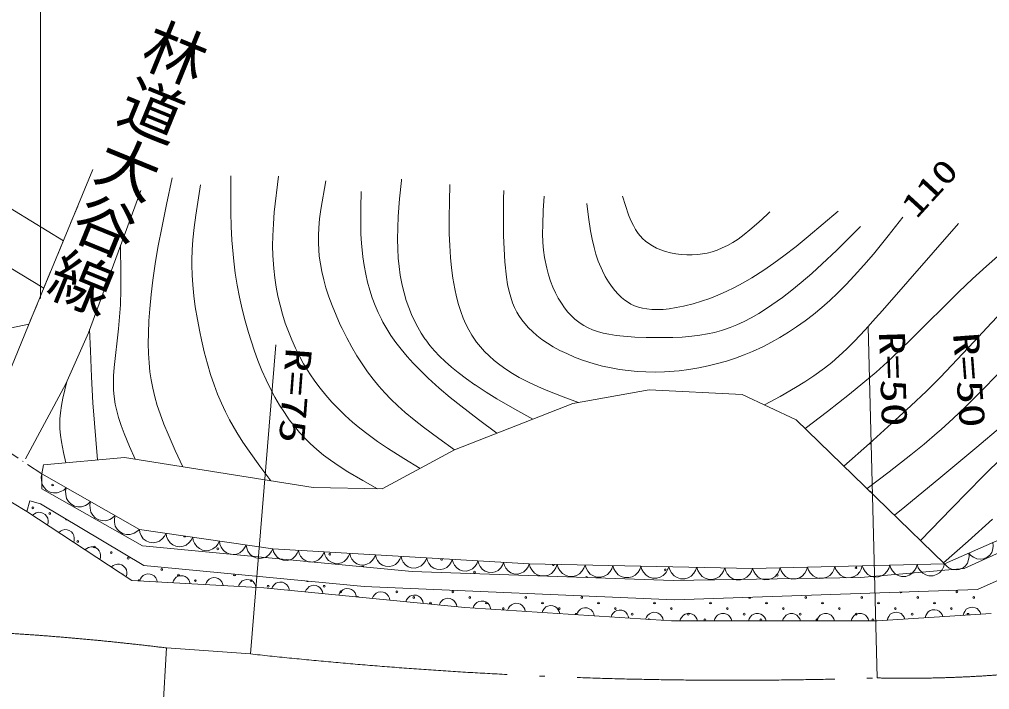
# Model space of a CAD drawing. Units: millimetres, scale not verified. Extents: x 40000 to 680002, y 20000 to 380001.
# Drawn here: x 464344 to 519128, y 306847 to 344675 of the extents above; entities that cross this region are included whole.
import ezdxf
from ezdxf.enums import TextEntityAlignment as Align

# ---------------------------------------------------------------- set-up
doc = ezdxf.new("R2010")
doc.units = ezdxf.units.MM
doc.header["$LTSCALE"] = 1000
for name, pattern in [('USER1', [18.5, 14.557377, -1.819672, 0.303279, -1.819672]), ('USER2', [2, 1, -1]), ('USER4', [3, 2.360656, -0.295082, 0.04918, -0.295082])]:
    doc.linetypes.add(name, pattern=pattern)
for name, color, linetype, lineweight in [('M-BGD', 7, 'Continuous', 13), ('M-BMK-LINE', 2, 'Continuous', 13), ('M-STR-HTXT', 7, 'Continuous', 13)]:
    doc.layers.add(name, color=color, linetype=linetype, lineweight=lineweight)
doc.layers.add('M-BMK-HTXT', color=7, linetype='Continuous')
doc.styles.add('@ＭＳ ゴシック', font='')
doc.styles.add('ＭＳ ゴシック', font='')
doc.styles.get('@ＭＳ ゴシック').set_extended_font_data('@MS Gothic')
doc.styles.get('ＭＳ ゴシック').set_extended_font_data('MS Gothic')

# ---------------------------------------------------------------- blocks, each defined once
blk = doc.blocks.new('BUHIN3')
at = {"color": 7, "linetype": 'Continuous', "lineweight": 13}
blk.add_lwpolyline([(607, -440.5), (662.8, -267.9), (675.9, -96.7), (654.4, 122.8), (573.7, 292.5), (464.1, 441.6), (276, 578.2), (100.3, 636.2), (-86.1, 660.2), (-301.4, 612.6), (-457.1, 544.9), (-607, 440.5)], dxfattribs=at)
blk = doc.blocks.new('BUHIN5')
at = {"color": 7, "linetype": 'Continuous', "lineweight": 13}
blk.add_lwpolyline([(-405, 294), (-305, 363), (-199, 407), (-57, 440), (67, 424), (183, 383), (308, 292), (382, 195), (436, 82), (451, -64), (442, -179), (405, -294)], dxfattribs=at)

msp = doc.modelspace()

# ---------------------------------------------------------------- linework, layer by layer
at = {"layer": 'M-BGD'}
for p, q in [((465023, 327826), (468494, 336208)), ((461771, 335256), (466828, 332186)), ((471203, 335022), (468240, 326979)), ((460281, 332800), (465717, 329501)), ((462313, 321222), (465023, 327826)), ((468240, 326979), (466970, 324100)), ((466970, 324100), (464684, 319867)), ((495587, 323000), (499905, 323762)), ((499905, 323762), (505155, 323508)), ((505155, 323508), (508203, 322068)), ((495587, 323000), (488920, 320380)), ((508203, 322068), (513367, 317073)), ((512329, 320714), (512436, 320714)), ((465700, 319528), (470272, 319952)), ((470272, 319952), (480940, 318258)), ((488920, 320380), (484835, 318174)), ((465615, 319020), (465700, 319528)), ((465615, 319020), (471119, 315888)), ((465615, 318174), (465615, 319020)), ((471288, 314956), (465615, 318174)), ((480940, 318258), (484835, 318174)), ((480940, 318258), (484835, 318174)), ((512402, 318042), (512436, 318004)), ((516585, 313940), (526152, 318174)), ((464769, 316904), (464938, 317496)), ((464938, 317496), (465531, 317327)), ((464938, 317496), (465531, 317327)), ((465531, 317327), (471373, 313856)), ((525983, 317412), (517685, 313686)), ((470695, 313009), (464769, 316904)), ((513367, 317073), (516585, 313940)), ((518447, 312501), (527083, 316311)), ((471119, 315888), (478654, 314787)), ((486528, 313517), (471288, 314956)), ((478654, 314787), (493132, 313940)), ((493132, 313940), (505747, 313686)), ((505747, 313686), (516585, 313940)), ((471373, 313856), (483819, 312670)), ((501260, 313009), (486528, 313517)), ((517685, 313686), (511843, 313178)), ((478146, 312586), (470695, 313009)), ((511843, 313178), (501260, 313009)), ((489491, 311485), (478146, 312586)), ((483819, 312670), (501345, 311908)), ((501345, 311908), (518447, 312501)), ((501175, 310723), (489491, 311485)), ((512775, 310723), (501175, 310723)), ((519209, 311146), (512775, 310723))]:
    msp.add_line(p, q, dxfattribs=at)
at = {"layer": 'M-BGD', "linetype": 'USER2'}
for p, q in [((467636, 334136), (464877, 327471)), ((464877, 327471), (459943, 326471))]:
    msp.add_line(p, q, dxfattribs=at)
at = {"layer": 'M-BGD', "linetype": 'USER4'}
for p, q in [((462313, 321222), (465615, 319020)), ((464769, 316904), (461382, 318936))]:
    msp.add_line(p, q, dxfattribs=at)
at = {"layer": 'M-BGD'}
for points in [[(484569, 318180), (483730, 318653), (482897, 319146), (482397, 319464), (481912, 319796), (481522, 320086), (481146, 320391), (480764, 320733), (480456, 321039), (480162, 321360), (479869, 321709), (479585, 322081), (479304, 322482), (479038, 322897), (478773, 323350), (478524, 323815), (478273, 324327), (478040, 324850), (477809, 325419), (477593, 326005), (477272, 326996), (477084, 327659), (476917, 328323), (476769, 328989), (476640, 329667), (476532, 330346), (476443, 331027), (476337, 332206), (476298, 332992), (476279, 333780), (476283, 335841)], [(473576, 319428), (473146, 320342), (472735, 321261), (472503, 321826), (472288, 322406), (472129, 322887), (471989, 323373), (471872, 323864), (471785, 324322), (471718, 324785), (471666, 325292), (471633, 325812), (471618, 326384), (471624, 326969), (471652, 327655), (471701, 328340), (471779, 329142), (471877, 329949), (472012, 330870), (472168, 331797), (472398, 333014), (472649, 334237), (472973, 335740)], [(478544, 318639), (477918, 319465), (477311, 320300), (476956, 320821), (476613, 321359), (476207, 322067), (475973, 322528), (475752, 323008), (475537, 323524), (475337, 324058), (475142, 324638), (474963, 325235), (474784, 325907), (474624, 326584), (474528, 327038), (474393, 327740), (474276, 328453), (474195, 329068), (474134, 329684), (474098, 330241), (474082, 330807), (474082, 331095), (474099, 331662), (474137, 332228), (474206, 332923), (474297, 333628), (474566, 335334)], [(486968, 319326), (486045, 319890), (485126, 320475), (484572, 320850), (484030, 321241), (483572, 321597), (483149, 321950), (482740, 322319), (482358, 322689), (481991, 323074), (481652, 323458), (481328, 323855), (481032, 324248), (480747, 324662), (480649, 324814), (480393, 325236), (480154, 325669), (479928, 326120), (479721, 326581), (479531, 327050), (479357, 327537), (479201, 328030), (479062, 328539), (478943, 329052), (478843, 329569), (478764, 330089), (478703, 330620), (478654, 331353), (478642, 331904), (478651, 332464), (478683, 333133), (478736, 333801), (478968, 335821)], [(488920, 320380), (488031, 321013), (487158, 321660), (486638, 322068), (486124, 322496), (485716, 322861), (485315, 323246), (484971, 323604), (484642, 323975), (484322, 324368), (484004, 324790), (483702, 325225), (483404, 325689), (483117, 326174), (482832, 326697), (482563, 327231), (482463, 327442), (482222, 327980), (481999, 328526), (481818, 329022), (481656, 329522), (481529, 329978), (481420, 330446), (481339, 330878), (481278, 331311), (481225, 332052), (481224, 332477), (481244, 332913), (481290, 333428), (481357, 333944), (481644, 335571)], [(493328, 322120), (492318, 322681), (491307, 323264), (490693, 323641), (490079, 324041), (490054, 324058), (489582, 324388), (489114, 324740), (488738, 325047), (488377, 325367), (488074, 325661), (487780, 325975), (487528, 326272), (487292, 326581), (487240, 326654), (487031, 326971), (486838, 327299), (486652, 327656), (486485, 328022), (486327, 328416), (486189, 328818), (486063, 329246), (485958, 329678), (485849, 330243), (485783, 330720), (485736, 331197), (485706, 331725), (485696, 332264), (485706, 332904), (485737, 333544), (485815, 334555), (485913, 335577), (485922, 335658)], [(495913, 323058), (495041, 323373), (494176, 323707), (493652, 323929), (493126, 324175), (492573, 324464), (492189, 324689), (491805, 324937), (491475, 325173), (491150, 325430), (490870, 325677), (490606, 325937), (490378, 326188), (490160, 326459), (490072, 326579), (489886, 326860), (489718, 327153), (489557, 327473), (489409, 327813), (489269, 328190), (489146, 328575), (489029, 329017), (488928, 329475), (488822, 330076), (488744, 330658), (488686, 331239), (488642, 331909), (488617, 332579), (488609, 333487), (488621, 334394), (488645, 335351)], [(491296, 321329), (490276, 322083), (489268, 322854), (488660, 323342), (488056, 323853), (487431, 324418), (487004, 324831), (486584, 325266), (486235, 325655), (485894, 326064), (485602, 326446), (485326, 326839), (485090, 327210), (484872, 327591), (484788, 327750), (484600, 328137), (484430, 328533), (484271, 328956), (484131, 329386), (484004, 329842), (483897, 330304), (483805, 330789), (483733, 331277), (483710, 331476), (483661, 332025), (483632, 332574), (483618, 333304), (483625, 334034), (483649, 334964)], [(514232, 333514), (513407, 332467), (512567, 331433), (512035, 330808), (511488, 330197), (511022, 329703), (510533, 329216), (510102, 328811), (509651, 328413), (509179, 328024), (508717, 327669), (508234, 327324), (507766, 327013), (507278, 326714), (506807, 326448), (506327, 326201), (505748, 325932), (505268, 325734), (504771, 325551), (504268, 325388), (503758, 325244), (503232, 325116), (502701, 325008), (502154, 324918), (501602, 324847), (500772, 324778), (500244, 324767), (499717, 324775), (499222, 324803), (498718, 324851), (498234, 324917), (497752, 325003), (497279, 325108), (496807, 325234), (496149, 325444), (495697, 325616), (495252, 325808), (494863, 325996), (494486, 326201), (494158, 326402), (493844, 326616), (493570, 326827), (493312, 327051), (493092, 327267), (492881, 327502), (492707, 327725), (492543, 327967), (492435, 328152), (492304, 328413), (492191, 328685), (492086, 328994), (491997, 329322), (491912, 329717), (491847, 330120), (491755, 330996), (491710, 331726), (491685, 332459), (491675, 333505), (491686, 334554), (491694, 335018)], [(493980, 334700), (493927, 333893), (493893, 333085), (493891, 332586), (493909, 332077), (493943, 331657), (493998, 331236), (494119, 330625), (494216, 330265), (494337, 329897), (494466, 329566), (494617, 329233), (494772, 328940), (494948, 328650), (495122, 328400), (495317, 328157), (495505, 327953), (495712, 327759), (496003, 327533), (496223, 327395), (496453, 327274), (496711, 327161), (496987, 327063), (497302, 326974), (497636, 326901), (498039, 326836), (498461, 326790), (499089, 326748), (499731, 326725), (500495, 326714), (501243, 326723), (501776, 326747), (502311, 326791), (502760, 326848), (503204, 326924), (503594, 327010), (503989, 327118), (504101, 327153), (504481, 327285), (504857, 327437), (505263, 327625), (505664, 327832), (506102, 328082), (506540, 328356), (507429, 328978), (507966, 329391), (508495, 329824), (509094, 330342), (509678, 330874), (510479, 331639), (511265, 332418), (511834, 332990)], [(496378, 334275), (496473, 333511), (496589, 332740), (496679, 332269), (496790, 331802), (496901, 331416), (497031, 331034), (497267, 330478), (497422, 330173), (497602, 329868), (497776, 329610), (497966, 329366), (498149, 329162), (498345, 328975), (498529, 328826), (498731, 328689), (498874, 328609), (499075, 328516), (499294, 328438), (499530, 328376), (499782, 328332), (500061, 328305), (500356, 328297), (500687, 328310), (501032, 328345), (501439, 328408), (501853, 328493), (501925, 328509), (502390, 328628), (502853, 328768), (503324, 328931), (503783, 329112), (504259, 329322), (504723, 329550), (505212, 329812), (505699, 330096), (506375, 330526), (506946, 330919), (507516, 331335), (508202, 331865), (508877, 332413), (510576, 333857)], [(498405, 334702), (498566, 334167), (498747, 333636), (498869, 333334), (499012, 333037), (499139, 332816), (499286, 332600), (499538, 332309), (499703, 332160), (499891, 332018), (500101, 331886), (500324, 331769), (500568, 331664), (500833, 331573), (501118, 331497), (501410, 331440), (501718, 331401), (502028, 331382), (502338, 331383), (502657, 331405), (503172, 331487), (503459, 331561), (503746, 331657), (504033, 331774), (504319, 331913), (504622, 332085), (504924, 332280), (505266, 332527), (505598, 332793), (506091, 333223), (506574, 333672), (506717, 333807)], [(506411, 322915), (507295, 323395), (508166, 323891), (508686, 324209), (509202, 324548), (509805, 324985), (510216, 325315), (510613, 325661), (511064, 326083), (511503, 326521), (512102, 327155), (512687, 327805), (513073, 328242), (517366, 333158)], [(508708, 321580), (509966, 322541), (511218, 323522), (511970, 324135), (512715, 324769), (513342, 325328), (514048, 325991), (514741, 326669), (517383, 329304), (518162, 330036), (518955, 330753), (520188, 331831), (521443, 332900), (521702, 333120)], [(533441, 333101), (531719, 331817), (530001, 330511), (528956, 329692), (527923, 328858), (527661, 328642), (526646, 327784), (525637, 326904), (521057, 322800), (519744, 321659), (518410, 320527), (516380, 318840), (514337, 317168), (513756, 316694)], [(510893, 319466), (512351, 320746), (513803, 322047), (514684, 322861), (515557, 323697), (516350, 324486), (517299, 325473), (518241, 326483), (519236, 327551), (520252, 328613), (520788, 329151), (521500, 329837), (522227, 330509), (523302, 331467), (524399, 332418), (524931, 332874)], [(512215, 318188), (513455, 319135), (514689, 320103), (515432, 320709), (516168, 321337), (516392, 321534), (517072, 322153), (517745, 322793), (518668, 323707), (519586, 324643), (522194, 327315), (523103, 328202), (524032, 329082), (525290, 330238), (526570, 331387), (528052, 332700)], [(515221, 315268), (516989, 317092), (518771, 318902), (519886, 320008), (521014, 321099), (521969, 321996), (522945, 322885), (523124, 323045), (524019, 323829), (524928, 324598), (525804, 325314), (526693, 326013), (527554, 326666), (528434, 327309), (529285, 327906), (530156, 328492), (530591, 328775), (531504, 329351), (532436, 329914), (533568, 330572), (534711, 331213), (538140, 333056)], [(470885, 319855), (470562, 320574), (470257, 321306), (470091, 321749), (469943, 322204), (469841, 322576), (469757, 322961), (469691, 323387), (469660, 323748), (469649, 324121), (469658, 324566), (469688, 325023), (469945, 327219), (470005, 327892), (470045, 328573), (470072, 329423), (470079, 330281), (470061, 331925)], [(468749, 319811), (468492, 323041), (468411, 324506), (468351, 325972), (468310, 327169)], [(466973, 319646), (466833, 320237), (466713, 320837), (466659, 321201), (466626, 321565), (466618, 321810), (466626, 322136), (466655, 322471), (466714, 322885), (466795, 323298), (467022, 324244)], [(516518, 314006), (517910, 315227), (519289, 316463)]]:
    msp.add_lwpolyline(points, dxfattribs=at)
for centre in [(466219, 318394), (465107, 317108), (466056, 316792), (467637, 315211), (468585, 314894), (469534, 314578), (475546, 314790), (481864, 314492), (470483, 314262), (472380, 313630), (490047, 313474), (500817, 313601), (511586, 313728), (473329, 313314), (474278, 312997), (476491, 313314), (477440, 312997), (507134, 313304), (478389, 312681), (481551, 312681), (482500, 312365), (485662, 312365), (488824, 312365), (517285, 312366), (486611, 312049), (487559, 311733), (489773, 312049), (490722, 311733), (492935, 312049), (493884, 311733), (496097, 312049), (497046, 311733), (500208, 311733), (503371, 311733), (506533, 311734), (508747, 312050), (509695, 311734), (511909, 312050), (512858, 311734), (515071, 312050), (516020, 311734), (518233, 312050), (491670, 311417), (494833, 311417), (497995, 311417), (501157, 311417), (504319, 311417), (507482, 311417), (510644, 311417), (513806, 311418), (516969, 311418), (498944, 311101), (502106, 311101), (503055, 310785), (505268, 311101), (506217, 310785), (508430, 311101), (509379, 310785), (511593, 311101), (512541, 310785), (514755, 311101)]:
    msp.add_circle(centre, 50, dxfattribs=at)
for centre, start, end in [((467004, 316476), 173.3452, 305.2218), ((473681, 315510), 167.7021, 355.672), ((488182, 314195), 132.916, 40.3876), ((483730, 313772), 6.0984, 163.1134), ((494499, 313898), 161.8545, 15.8387), ((470167, 313313), 12.6662, 100.7019), ((471115, 312997), 343.2047, 190.2969), ((480602, 312998), 198.8674, 330.2458), ((496365, 313177), 358.9949, 177.0554), ((484713, 312681), 264.8083, 270.2127), ((514122, 312366), 199.2231, 344.7486), ((483448, 312049), 21.4655, 147.4484), ((505584, 312050), 175.5063, 8.4654), ((495781, 311101), 325.563, 206.9741), ((499892, 310785), 22.8109, 149.7262), ((517917, 311101), 310.7531, 236.7698)]:
    msp.add_arc(centre, 50, start, end, dxfattribs=at)
at = {"layer": 'M-BMK-LINE'}
for p, q in [((512775, 307506), (512267, 327318)), ((478823, 326302), (477384, 308860)), ((472643, 309199), (471796, 294213))]:
    msp.add_line(p, q, dxfattribs=at)
at = {"layer": 'M-BMK-LINE', "linetype": 'USER1'}
msp.add_line((472643, 309199), (477384, 308860), dxfattribs=at)
for centre, radius, start, end in [((454341, 160320), 150000, 82.99164, 96.73703), ((504613, 557374), 250001, 263.74715, 271.87091), ((514459, 377486), 70000, 268.62178, 275.0735)]:
    msp.add_arc(centre, radius, start, end, dxfattribs=at)
at = {"layer": 'M-STR-HTXT'}
msp.add_line((465531, 328926), (465531, 347879), dxfattribs=at)

# ---------------------------------------------------------------- block references
at = {"layer": 'M-BGD'}
for p, xscale, yscale, rotation in [((466303, 318629), 1.055455, 1.055455, 186.32865), ((467679, 317846), 1.055455, 1.055455, 186.32865), ((469055, 317063), 1.055455, 1.055455, 186.32865), ((470431, 316280), 1.055455, 1.055455, 186.32865), ((471872, 315778), 1.015336, 1.015336, 207.65721), ((473379, 315558), 1.015336, 1.015336, 207.65721), ((474886, 315338), 1.015336, 1.015336, 207.65721), ((476393, 315118), 1.015336, 1.015336, 207.65721), ((477900, 314897), 1.015336, 1.015336, 207.65721), ((518635, 314848), 0.9963883, 0.9963883, 239.84261), ((479378, 314745), 0.9668489, 0.9668489, 212.62213), ((480825, 314660), 0.9668489, 0.9668489, 212.62213), ((482273, 314576), 0.9668489, 0.9668489, 212.62213), ((483721, 314491), 0.9668489, 0.9668489, 212.62213), ((485169, 314406), 0.9668489, 0.9668489, 212.62213), ((486617, 314322), 0.9668489, 0.9668489, 212.62213), ((488064, 314237), 0.9668489, 0.9668489, 212.62213), ((489512, 314152), 0.9668489, 0.9668489, 212.62213), ((490960, 314067), 0.9668489, 0.9668489, 212.62213), ((492408, 313983), 0.9668489, 0.9668489, 212.62213), ((493920, 313924), 1.051462, 1.051462, 214.81681), ((495497, 313893), 1.051462, 1.051462, 214.81681), ((497074, 313861), 1.051462, 1.051462, 214.81681), ((498651, 313829), 1.051462, 1.051462, 214.81681), ((500228, 313797), 1.051462, 1.051462, 214.81681), ((501805, 313766), 1.051462, 1.051462, 214.81681), ((503381, 313734), 1.051462, 1.051462, 214.81681), ((508069, 313741), 1.032473, 1.032473, 217.31281), ((509618, 313777), 1.032473, 1.032473, 217.31281), ((511166, 313813), 1.032473, 1.032473, 217.31281), ((512714, 313850), 1.032473, 1.032473, 217.31281), ((514262, 313886), 1.032473, 1.032473, 217.31281), ((515811, 313922), 1.032473, 1.032473, 217.31281), ((517268, 314243), 0.9963883, 0.9963883, 239.84261), ((504958, 313702), 1.051462, 1.051462, 214.81681), ((506521, 313704), 1.032473, 1.032473, 217.31281)]:
    msp.add_blockref('BUHIN3', p, dxfattribs=dict(at, xscale=xscale, yscale=yscale, rotation=rotation))
for p, rotation in [((465509, 316417), 2.65444), ((466991, 315444), 2.65444), ((468472, 314470), 2.65444), ((469954, 313496), 2.65444), ((471626, 312956), 32.72106), ((473489, 312851), 32.72106), ((475352, 312745), 32.72106), ((477214, 312639), 32.72106), ((479091, 312495), 30.42723), ((480982, 312311), 30.42723), ((482873, 312128), 30.42723), ((484764, 311944), 30.42723), ((486654, 311761), 30.42723), ((488545, 311577), 30.42723), ((490464, 311422), 32.2389), ((492412, 311295), 32.2389), ((494359, 311168), 32.2389), ((496306, 311041), 32.2389), ((498254, 310914), 32.2389), ((500201, 310787), 32.2389), ((502141, 310723), 35.97028), ((504075, 310723), 35.97028), ((506008, 310723), 35.97028), ((507941, 310723), 35.97028), ((509875, 310723), 35.97028), ((511808, 310723), 35.97028), ((513847, 310794), 39.73174), ((515992, 310935), 39.73174), ((518136, 311076), 39.73174)]:
    msp.add_blockref('BUHIN5', p, dxfattribs=dict(at, rotation=rotation))

# ---------------------------------------------------------------- texts
at = {"layer": 'M-BGD', "style": 'ＭＳ ゴシック', "width": 1.35}
for s, height, rotation, p in [('110', 1320, 47.4, (515289, 333108)), ('R=50', 1466, 271.8, (512441, 327032)), ('R=50', 1466, 274.3, (516623, 326921)), ('R=75', 1466, 265.7, (478962, 326212))]:
    msp.add_text(s, height=height, rotation=rotation, dxfattribs=at).set_placement(p, align=Align.BOTTOM_LEFT)
at = {"layer": 'M-BMK-HTXT', "style": '@ＭＳ ゴシック'}
msp.add_text('林道大谷線', height=2566, rotation=247.8, dxfattribs=at).set_placement((471892, 345197), align=Align.BOTTOM_LEFT)

doc.saveas('drawing.dxf')
